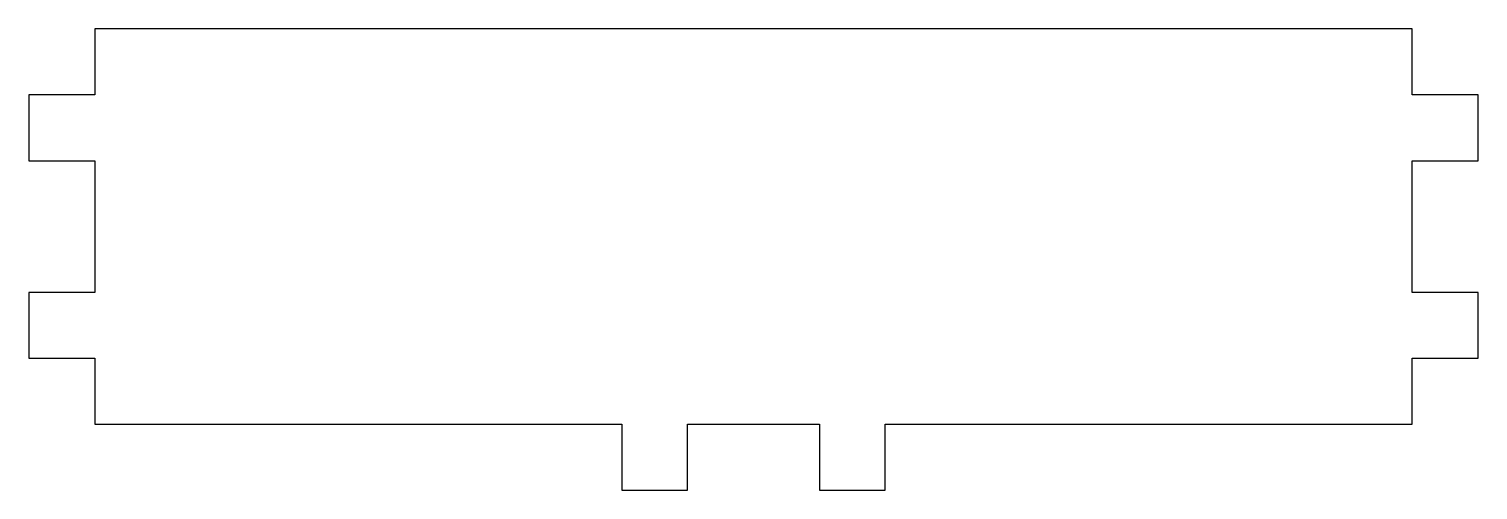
# Model space of a CAD drawing. Header units: millimetres. Extents: x -45 to 65, y 0 to 35.
import ezdxf

# ---------------------------------------------------------------- set-up
doc = ezdxf.new("R2010")
doc.units = ezdxf.units.MM

msp = doc.modelspace()

# ---------------------------------------------------------------- linework, layer by layer
at = {"color": 7, "linetype": 'Continuous', "lineweight": 25}
for p, q in [((60, 35), (-40, 35)), ((-40, 35), (-40, 30)), ((60, 30), (60, 35)), ((-40, 30), (-45, 30)), ((-45, 30), (-45, 25)), ((65, 30), (60, 30)), ((65, 25), (65, 30)), ((-45, 25), (-40, 25)), ((-40, 25), (-40, 15)), ((60, 15), (60, 25)), ((60, 25), (65, 25)), ((-40, 15), (-45, 15)), ((-45, 15), (-45, 10)), ((65, 15), (60, 15)), ((65, 10), (65, 15)), ((-45, 10), (-40, 10)), ((-40, 10), (-40, 5)), ((60, 5), (60, 10)), ((60, 10), (65, 10)), ((-40, 5), (0, 5)), ((0, 5), (0, 0)), ((5, 0), (5, 5)), ((5, 5), (15, 5)), ((15, 5), (15, 0)), ((20, 0), (20, 5)), ((20, 5), (60, 5)), ((0, 0), (5, 0)), ((15, 0), (20, 0))]:
    msp.add_line(p, q, dxfattribs=at)

doc.saveas('drawing.dxf')
